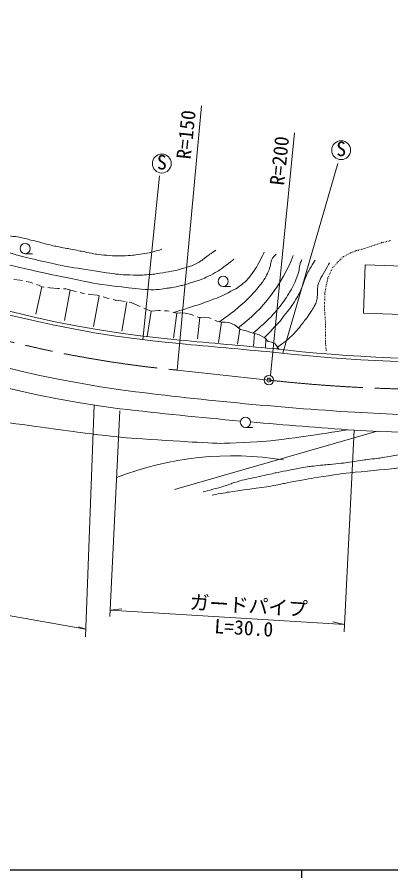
# Model space of a CAD drawing. Units: millimetres, scale not verified. Extents: x 40000 to 680000, y 20000 to 380000.
# Drawn here: x 131817 to 179342, y 204000 to 313352 of the extents above; entities that cross this region are included whole.
import ezdxf
from ezdxf.enums import TextEntityAlignment as Align

# ---------------------------------------------------------------- set-up
doc = ezdxf.new("R2010")
doc.units = ezdxf.units.MM
doc.header["$LTSCALE"] = 1000
doc.header["$PDMODE"] = 32
doc.header["$PDSIZE"] = 500
doc.linetypes.add('CHAIN', pattern=[18.5, 12, -1.5, 3.5, -1.5])
for name, color, linetype, lineweight in [('M-BGD', 7, 'Continuous', 13), ('M-BMK', 2, 'CHAIN', 13), ('M-STR-HTXT', 7, 'Continuous', 13), ('M-TTL-BAND', 7, 'Continuous', 25), ('M-WORK', 1, 'Continuous', 13)]:
    doc.layers.add(name, color=color, linetype=linetype, lineweight=lineweight)
doc.styles.add('ＭＳ ゴシック', font='')
doc.styles.get('ＭＳ ゴシック').set_extended_font_data('MS Gothic')

msp = doc.modelspace()

# ---------------------------------------------------------------- linework, layer by layer
at = {"layer": 'M-BGD'}
msp.add_circle((163833, 267237), 600, dxfattribs=at)
msp.add_point((163833, 267237), dxfattribs=at)
at = {"layer": 'M-BMK'}
msp.add_line((152154, 268510), (163833, 267237), dxfattribs=at)
for centre, radius, start, end in [((165902, 413229), 145370, 229.67755, 264.5731), ((185185, 460362), 194302, 263.69084, 281.71878)]:
    msp.add_arc(centre, radius, start, end, dxfattribs=at)
at = {"layer": 'M-STR-HTXT'}
for p, q in [((140525, 234638), (141590, 264068)), ((143585, 237222), (144877, 263333)), ((173401, 235273), (174668, 260879)), ((145137, 238169), (143624, 238011)), ((143624, 238011), (173446, 236187)), ((171964, 236528), (173446, 236187)), ((140560, 235604), (139624, 235906))]:
    msp.add_line(p, q, dxfattribs=at)
msp.add_lwpolyline([(140560, 235604), (98058, 243101), (99041, 243115)], dxfattribs=at)
at = {"layer": 'M-TTL-BAND'}
for p, q in [((40000, 205000), (579000, 205000)), ((168000, 205000), (168000, 204000))]:
    msp.add_line(p, q, dxfattribs=at)
at = {"layer": 'M-WORK'}
for p, q in [((155273, 302097), (152154, 268510)), ((167074, 298655), (164021, 267806)), ((172590, 294759), (165614, 270642)), ((149927, 293190), (147781, 272378)), ((177031, 284305), (177125, 284337)), ((177220, 284370), (177314, 284403)), ((177409, 284435), (177503, 284468)), ((177598, 284501), (177662, 284523)), ((177662, 284523), (177797, 284567)), ((177892, 284598), (177987, 284629)), ((178083, 284660), (178218, 284704)), ((178218, 284704), (178271, 284716)), ((178368, 284739), (178465, 284763)), ((178562, 284786), (178660, 284809)), ((178757, 284833), (178854, 284856)), ((178951, 284879), (179049, 284903)), ((179146, 284926), (179198, 284939)), ((179198, 284939), (179299, 284960)), ((132840, 283302), (133747, 283302)), ((173828, 283186), (173917, 283231)), ((174006, 283277), (174095, 283322)), ((174184, 283368), (174236, 283394)), ((174236, 283394), (174355, 283444)), ((174448, 283483), (174540, 283522)), ((174632, 283560), (174724, 283599)), ((174816, 283638), (174936, 283688)), ((174936, 283688), (175069, 283721)), ((175166, 283746), (175263, 283770)), ((175360, 283794), (175457, 283818)), ((175554, 283843), (175651, 283867)), ((175748, 283891), (175881, 283924)), ((175881, 283924), (175949, 283947)), ((176044, 283977), (176139, 284008)), ((176234, 284039), (176329, 284070)), ((176425, 284100), (176520, 284131)), ((176615, 284162), (176683, 284184)), ((176683, 284184), (176747, 284206)), ((176842, 284239), (176936, 284272)), ((172482, 282103), (172548, 282178)), ((172614, 282253), (172648, 282291)), ((172648, 282291), (172734, 282372)), ((172807, 282441), (172880, 282509)), ((172953, 282578), (173026, 282646)), ((173099, 282715), (173172, 282783)), ((173244, 282852), (173331, 282933)), ((173331, 282933), (173382, 282959)), ((173471, 283004), (173560, 283050)), ((173649, 283095), (173739, 283141)), ((171742, 281105), (171771, 281170)), ((171771, 281170), (171803, 281225)), ((171853, 281312), (171903, 281398)), ((171953, 281485), (171985, 281540)), ((171985, 281540), (172019, 281578)), ((172085, 281653), (172151, 281728)), ((172217, 281803), (172283, 281878)), ((172350, 281953), (172416, 282028)), ((131399, 280044), (132208, 279943)), ((132208, 279943), (132476, 279882)), ((171277, 279915), (171300, 280012)), ((171322, 280110), (171347, 280218)), ((171347, 280218), (171376, 280283)), ((171417, 280374), (171458, 280465)), ((171498, 280557), (171539, 280648)), ((171579, 280740), (171620, 280831)), ((171661, 280922), (171701, 281014)), ((132963, 279770), (133230, 279709)), ((133230, 279709), (133574, 279622)), ((133574, 279622), (133814, 279546)), ((134192, 275605), (134943, 279088)), ((134291, 279395), (134531, 279319)), ((134531, 279319), (134536, 279317)), ((134536, 279317), (134982, 279076)), ((134982, 279076), (135231, 279049)), ((135728, 278994), (135978, 278967)), ((135978, 278967), (136940, 278889)), ((136940, 278889), (137213, 278872)), ((158025, 279142), (158933, 279142)), ((171062, 278874), (171079, 278972)), ((171096, 279071), (171112, 279170)), ((171129, 279268), (171138, 279320)), ((171138, 279320), (171163, 279428)), ((171186, 279525), (171209, 279623)), ((171231, 279720), (171254, 279818)), ((137712, 278842), (137985, 278825)), ((137823, 274805), (138553, 278706)), ((137985, 278825), (138171, 278804)), ((138171, 278804), (139099, 278545)), ((139099, 278545), (139349, 278482)), ((139834, 278360), (140083, 278297)), ((140083, 278297), (140111, 278292)), ((140111, 278292), (140359, 278249)), ((140852, 278166), (141100, 278124)), ((141100, 278124), (141106, 278123)), ((141106, 278123), (141999, 278022)), ((141530, 274067), (142241, 277957)), ((141999, 278022), (142263, 277944)), ((142742, 277801), (143005, 277723)), ((170947, 277854), (170950, 277954)), ((170953, 278054), (170956, 278150)), ((170956, 278150), (170970, 278329)), ((170970, 278329), (170978, 278381)), ((170995, 278479), (171012, 278578)), ((171029, 278677), (171045, 278775)), ((143005, 277723), (143256, 277649)), ((143256, 277649), (143519, 277588)), ((144006, 277475), (144269, 277413)), ((144269, 277413), (144389, 277390)), ((144389, 277390), (145303, 277278)), ((145772, 277206), (145115, 273476)), ((145303, 277278), (145554, 277233)), ((146046, 277144), (146296, 277099)), ((146296, 277099), (146315, 277093)), ((146315, 277093), (147168, 276731)), ((147168, 276731), (147473, 276595)), ((170924, 277058), (170927, 277154)), ((170924, 276920), (170924, 277058)), ((170924, 276720), (170924, 276820)), ((170930, 277254), (170933, 277354)), ((170936, 277454), (170939, 277554)), ((170941, 277654), (170944, 277754)), ((147930, 276392), (148235, 276256)), ((148235, 276256), (148870, 276013)), ((148870, 276013), (148343, 272763)), ((148870, 276013), (149791, 276084)), ((149791, 276084), (150054, 276077)), ((150554, 276063), (150817, 276056)), ((150817, 276056), (150879, 276049)), ((150879, 276049), (151144, 275983)), ((151629, 275862), (151895, 275795)), ((152127, 275746), (151700, 272552)), ((151895, 275795), (152127, 275746)), ((152127, 275746), (152582, 275796)), ((152582, 275796), (153189, 275762)), ((153189, 275762), (153999, 275560)), ((170922, 276083), (170923, 276220)), ((170928, 275989), (170922, 276083)), ((170923, 276520), (170923, 276620)), ((170923, 276320), (170923, 276420)), ((170939, 275796), (170934, 275889)), ((170945, 275722), (170939, 275796)), ((170961, 275522), (170953, 275622)), ((153999, 275560), (154247, 275470)), ((154717, 275298), (154966, 275208)), ((154733, 272463), (155066, 275186)), ((154966, 275208), (155044, 275189)), ((155044, 275189), (155668, 275257)), ((155668, 275257), (156242, 275172)), ((156242, 275172), (156490, 275060)), ((156946, 274853), (157194, 274741)), ((157194, 274741), (157372, 274666)), ((157372, 274666), (157810, 274599)), ((157810, 274599), (157414, 272009)), ((157810, 274599), (158282, 274599)), ((158282, 274599), (158856, 274515)), ((158856, 274515), (159446, 274258)), ((170977, 275323), (170969, 275423)), ((170993, 275124), (170985, 275223)), ((171010, 274924), (171001, 275024)), ((171024, 274750), (171018, 274825)), ((171024, 274672), (171024, 274750)), ((171026, 274472), (171025, 274572)), ((159446, 274258), (160236, 273652)), ((159858, 271803), (160154, 273704)), ((160236, 273652), (160238, 273651)), ((160238, 273651), (160930, 273482)), ((160930, 273482), (161554, 273280)), ((171024, 273421), (171025, 273521)), ((171025, 273621), (171026, 273721)), ((171026, 273821), (171026, 273921)), ((171028, 274294), (171027, 274372)), ((171027, 274021), (171027, 274121)), ((171028, 274221), (171028, 274294)), ((161554, 273280), (162009, 273145)), ((161856, 271537), (162010, 273145)), ((162009, 273145), (162526, 273034)), ((162526, 273034), (163318, 272613)), ((163318, 272613), (163723, 272140)), ((163396, 271325), (163451, 272462)), ((171024, 273249), (171024, 273321)), ((171024, 273150), (171024, 273249)), ((171025, 272950), (171025, 273050)), ((171026, 272875), (171025, 272950)), ((171029, 272675), (171028, 272775)), ((171032, 272475), (171031, 272575)), ((171035, 272275), (171034, 272375)), ((163723, 272140), (164227, 272072)), ((164227, 272072), (164637, 271832)), ((164637, 271832), (165145, 271147)), ((164901, 271174), (164915, 271464)), ((171038, 272075), (171037, 272175)), ((171040, 271900), (171039, 271975)), ((171051, 271785), (171040, 271900)), ((171070, 271586), (171061, 271685)), ((171089, 271387), (171080, 271486)), ((171108, 271188), (171098, 271287)), ((171128, 270973), (171117, 271088)), ((151838, 253345), (177617, 260731)), ((160848, 261229), (161756, 261229))]:
    msp.add_line(p, q, dxfattribs=at)
msp.add_lwpolyline([(176076, 281886), (187047, 281502), (186832, 275355), (175861, 275738)], close=True, dxfattribs=at)
for centre, radius in [((173021, 296452), 1200), ((150214, 294753), 1200), ((132840, 283950), 648), ((158025, 279790), 648), ((160848, 261877), 648)]:
    msp.add_circle(centre, radius, dxfattribs=at)
for centre, radius, start, end in [((165237, 413790), 142485, 230.00331, 264.85782), ((165237, 413790), 142035, 230.00055, 264.85833), ((165955, 413184), 148668, 229.67755, 261.90066), ((164402, 410976), 148668, 229.60481, 262.45851), ((147741, 290475), 20571, 306.27354, 338.94677), ((186482, 460630), 190680, 263.3379, 281.31998), ((861333, 7918252), 7678711, 264.70346, 264.79227), ((186490, 460629), 191130, 263.3379, 281.31878), ((861333, 7918252), 7679161, 264.70346, 264.79225), ((204233, 727501), 465287, 262.6873, 266.37076), ((186138, 460473), 197652, 266.7058, 281.41878), ((223642, 962707), 703535, 263.57299, 264.82796), ((186025, 458204), 197652, 266.7058, 281.46174), ((223642, 962707), 703535, 264.93217, 266.00835), ((159188, 216959), 40660, 80.79681, 111.24038)]:
    msp.add_arc(centre, radius, start, end, dxfattribs=at)
for points, knots in [([(157073, 283731), (156923, 283637), (156482, 283340), (156338, 283237), (156106, 283070), (155435, 282534), (155194, 282382), (154969, 282239), (154263, 281860), (154013, 281767), (153614, 281618), (152382, 281270), (151966, 281177), (151466, 281065), (149948, 280813), (149441, 280743), (149081, 280693), (147997, 280584), (147634, 280579), (147043, 280571), (145269, 280610), (144683, 280680), (143244, 280853), (138946, 281520), (137522, 281790), (136406, 282001), (133089, 282789), (131993, 283088), (130526, 283488), (126162, 284819), (124715, 285284), (123898, 285546), (121472, 286401), (120676, 286719), (120153, 286928), (118640, 287681), (118129, 287916), (117763, 288085), (116660, 288579), (116291, 288743), (115992, 288876), (115084, 289256), (114790, 289400), (113474, 290047), (109524, 291989), (108240, 292699), (107144, 293306), (103956, 295300), (102904, 295981), (102204, 296434), (100134, 297849), (99481, 298369), (98158, 299421), (94303, 302714), (93034, 303830), (92330, 304449), (90316, 306415), (89617, 307040), (89221, 307395), (87979, 308398), (87560, 308727), (86946, 309208), (85094, 310637), (84457, 311088), (83949, 311447), (82378, 312456), (81843, 312774), (81639, 312895), (81148, 313152), (80746, 313352)], [0, 0, 0, 0, 1, 1, 1, 2, 2, 2, 3, 3, 3, 4, 4, 4, 5, 5, 5, 6, 6, 6, 7, 7, 7, 8, 8, 8, 9, 9, 9, 10, 10, 10, 11, 11, 11, 12, 12, 12, 13, 13, 13, 14, 14, 14, 15, 15, 15, 16, 16, 16, 17, 17, 17, 18, 18, 18, 19, 19, 19, 20, 20, 20, 21, 21, 21, 22, 22, 22, 23, 23, 23, 23]), ([(159356, 282592), (158992, 282271), (157826, 281395), (157417, 281135), (157041, 280896), (155856, 280273), (155444, 280106), (154935, 279900), (153359, 279423), (152830, 279280), (152510, 279193), (151534, 279009), (151207, 278956), (150872, 278901), (149860, 278759), (149521, 278736), (149248, 278718), (148427, 278727), (148155, 278753), (146922, 278874), (143220, 279253), (142000, 279474), (139630, 279904), (132561, 281413), (130226, 282006), (128863, 282353), (124865, 283709), (123536, 284168), (123064, 284331), (121691, 284933), (121225, 285112), (120642, 285336), (118879, 285971), (118291, 286181), (117508, 286461), (115140, 287250), (114369, 287562), (113689, 287837), (111685, 288753), (111047, 289113), (109986, 289713), (106896, 291670), (105887, 292353), (104338, 293400), (99825, 296735), (98261, 297759), (95996, 299243), (89058, 303470), (86749, 304885), (86321, 305147), (85004, 305878), (84578, 306144), (84309, 306311), (83528, 306855), (83279, 307051), (82725, 307486), (81089, 308824), (80564, 309294), (80219, 309602), (79413, 310378), (78812, 310974)], [0, 0, 0, 0, 1, 1, 1, 2, 2, 2, 3, 3, 3, 4, 4, 4, 5, 5, 5, 6, 6, 6, 7, 7, 7, 8, 8, 8, 9, 9, 9, 10, 10, 10, 11, 11, 11, 12, 12, 12, 13, 13, 13, 14, 14, 14, 15, 15, 15, 16, 16, 16, 17, 17, 17, 18, 18, 18, 19, 19, 19, 20, 20, 20, 20]), ([(150217, 283863), (149940, 283763), (149089, 283522), (148800, 283462), (148384, 283375), (147122, 283175), (146699, 283131), (146257, 283085), (144924, 283004), (144480, 283013), (143973, 283023), (142456, 283158), (141953, 283226), (141555, 283279), (140377, 283537), (139982, 283614), (139643, 283680), (138623, 283879), (138283, 283944), (137938, 284011), (136901, 284197), (136559, 284275), (136150, 284367), (134935, 284692), (134529, 284794), (134071, 284909), (132701, 285265), (132238, 285361), (131878, 285435), (130784, 285585), (130420, 285644), (130085, 285699), (129077, 285858), (128744, 285927), (128146, 286052), (126357, 286445), (125769, 286612), (125193, 286776), (123491, 287354), (122936, 287580), (122124, 287912), (119751, 289050), (118946, 289398), (118442, 289616), (116897, 290189), (116396, 290413), (116042, 290572), (115022, 291139), (114673, 291311), (114271, 291508), (113044, 292057), (112642, 292255), (111485, 292826), (108026, 294564), (106881, 295159), (106354, 295433), (104794, 296294), (104284, 296599), (103707, 296946), (101997, 298023), (101451, 298417), (100963, 298769), (99581, 299934), (99121, 300323), (98901, 300508), (98259, 301081), (98056, 301283), (97964, 301375), (97711, 301674), (97651, 301789), (97616, 301857), (97549, 301967), (97473, 302095)], [0, 0, 0, 0, 1, 1, 1, 2, 2, 2, 3, 3, 3, 4, 4, 4, 5, 5, 5, 6, 6, 6, 7, 7, 7, 8, 8, 8, 9, 9, 9, 10, 10, 10, 11, 11, 11, 12, 12, 12, 13, 13, 13, 14, 14, 14, 15, 15, 15, 16, 16, 16, 17, 17, 17, 18, 18, 18, 19, 19, 19, 20, 20, 20, 21, 21, 21, 22, 22, 22, 23, 23, 23, 24, 24, 24, 24]), ([(163231, 283491), (163036, 283065), (162388, 281820), (162151, 281416), (162023, 281198), (161565, 280588), (161409, 280388), (161315, 280267), (161018, 279916), (160903, 279814), (160699, 279632), (160060, 279111), (159824, 278971), (159367, 278700), (157944, 277978), (157456, 277767), (156952, 277548), (155395, 277002), (154876, 276822), (154528, 276702), (153475, 276372), (153122, 276266), (152838, 276180), (152270, 276013), (151699, 275846)], [0, 0, 0, 0, 1, 1, 1, 2, 2, 2, 3, 3, 3, 4, 4, 4, 5, 5, 5, 6, 6, 6, 7, 7, 7, 8, 8, 8, 8]), ([(164766, 283246), (164690, 283182), (164480, 282968), (164417, 282891), (164369, 282831), (164244, 282636), (164212, 282565), (164175, 282483), (164101, 282220), (164080, 282132), (164053, 282020), (164005, 281676), (163971, 281566), (163932, 281434), (163775, 281053), (163718, 280927), (163653, 280780), (163447, 280342), (163362, 280206), (163226, 279987), (162781, 279353), (162615, 279156), (162321, 278805), (161391, 277791), (161064, 277470), (160757, 277169), (159791, 276317), (159452, 276053), (159088, 275771), (158220, 275140), (157509, 274636)], [0, 0, 0, 0, 1, 1, 1, 2, 2, 2, 3, 3, 3, 4, 4, 4, 5, 5, 5, 6, 6, 6, 7, 7, 7, 8, 8, 8, 9, 9, 9, 10, 10, 10, 10]), ([(168027, 282562), (167977, 282469), (167855, 282176), (167824, 282075), (167795, 281982), (167746, 281690), (167728, 281594), (167703, 281459), (167646, 281050), (167607, 280919), (167535, 280676), (167277, 279960), (167174, 279729), (167068, 279490), (166700, 278797), (166566, 278573), (166369, 278242), (165752, 277262), (165521, 276954), (165252, 276596), (164387, 275567), (164070, 275251), (163661, 274843), (162607, 273877), (161836, 273194)], [0, 0, 0, 0, 1, 1, 1, 2, 2, 2, 3, 3, 3, 4, 4, 4, 5, 5, 5, 6, 6, 6, 7, 7, 7, 8, 8, 8, 8]), ([(169731, 282496), (169507, 282165), (168897, 281129), (168716, 280772), (168597, 280536), (168337, 279786), (168237, 279541), (168117, 279246), (167766, 278354), (167613, 278074), (167417, 277714), (166739, 276686), (166500, 276354), (166230, 275977), (165376, 274878), (165067, 274532), (164735, 274162), (163909, 273304), (163261, 272651)], [0, 0, 0, 0, 1, 1, 1, 2, 2, 2, 3, 3, 3, 4, 4, 4, 5, 5, 5, 6, 6, 6, 6]), ([(171538, 282121), (171290, 281710), (170579, 280457), (170354, 280033), (170291, 279914), (170138, 279538), (170101, 279409), (170067, 279287), (170009, 278911), (170000, 278785), (169989, 278630), (170008, 278164), (170000, 278009), (169994, 277891), (169959, 277535), (169933, 277419), (169906, 277301), (169796, 276952), (169740, 276845), (169611, 276599), (169168, 275891), (169012, 275661), (168837, 275403), (168278, 274653), (168085, 274409), (167875, 274143), (167234, 273353), (167001, 273108), (166819, 272916), (166225, 272385), (166015, 272225), (165796, 272059), (165377, 271757), (164932, 271441)], [0, 0, 0, 0, 1, 1, 1, 2, 2, 2, 3, 3, 3, 4, 4, 4, 5, 5, 5, 6, 6, 6, 7, 7, 7, 8, 8, 8, 9, 9, 9, 10, 10, 10, 11, 11, 11, 11]), ([(155458, 253033), (155965, 253167), (157482, 253579), (157987, 253719), (158099, 253750), (158433, 253849), (158543, 253887), (158666, 253930), (159027, 254082), (159150, 254123), (159401, 254207), (160158, 254449), (160415, 254511), (160975, 254648), (162669, 254994), (163231, 255118), (163540, 255186), (164463, 255409), (164773, 255472), (165284, 255578), (166823, 255867), (167336, 255962), (167683, 256025), (168724, 256217), (169073, 256265), (169480, 256321), (170705, 256443), (171114, 256484), (171605, 256534), (173080, 256659), (173569, 256720), (174053, 256781), (175494, 257031), (175977, 257098), (176373, 257153), (177565, 257277), (177961, 257334), (178322, 257387), (179399, 257595), (179760, 257651), (180069, 257698), (181001, 257812), (181311, 257846), (182052, 257927), (184275, 258173), (185018, 258230), (185895, 258296), (188532, 258408), (189410, 258461), (190081, 258501), (192094, 258625), (192762, 258697), (193508, 258777), (195734, 259100), (196474, 259223), (197044, 259318), (198736, 259699), (199307, 259790), (199926, 259889), (201795, 260105), (202419, 260172), (202980, 260233), (204666, 260385), (205228, 260432), (205747, 260475), (207307, 260572), (207825, 260621), (208978, 260729), (212434, 261068), (213581, 261216), (214339, 261313), (216597, 261715), (217350, 261844), (218216, 261992), (220815, 262447), (221680, 262604), (222163, 262692), (223606, 262996), (224093, 263067), (224645, 263148), (226315, 263294), (226869, 263364), (227558, 263452), (229624, 263734), (230307, 263860), (232605, 264285), (239482, 265656), (241774, 266117), (242829, 266329), (245986, 267003), (247039, 267226), (249994, 267854), (258860, 269726), (261812, 270369), (262426, 270503), (264253, 270972), (264866, 271110), (265816, 271324), (268672, 271936), (269626, 272130), (270238, 272254), (272090, 272545), (272695, 272701), (273887, 273008), (277140, 273947), (278830, 274467)], [0, 0, 0, 0, 1, 1, 1, 2, 2, 2, 3, 3, 3, 4, 4, 4, 5, 5, 5, 6, 6, 6, 7, 7, 7, 8, 8, 8, 9, 9, 9, 10, 10, 10, 11, 11, 11, 12, 12, 12, 13, 13, 13, 14, 14, 14, 15, 15, 15, 16, 16, 16, 17, 17, 17, 18, 18, 18, 19, 19, 19, 20, 20, 20, 21, 21, 21, 22, 22, 22, 23, 23, 23, 24, 24, 24, 25, 25, 25, 26, 26, 26, 27, 27, 27, 28, 28, 28, 29, 29, 29, 30, 30, 30, 31, 31, 31, 32, 32, 32, 33, 33, 33, 34, 34, 34, 35, 35, 35, 35]), ([(113550, 262261), (113952, 262330), (115167, 262492), (115573, 262531), (116014, 262573), (117340, 262654), (117783, 262665), (118359, 262681), (120090, 262687), (120666, 262665), (121194, 262646), (122772, 262511), (123297, 262463), (123932, 262405), (125833, 262190), (126469, 262138), (127087, 262087), (128946, 262014), (129562, 261949), (130743, 261824), (134273, 261347), (135450, 261189), (136337, 261070), (138991, 260669), (139879, 260561), (141169, 260404), (145044, 259972), (146338, 259861), (147691, 259746), (151759, 259511), (153114, 259432), (154020, 259379), (156736, 259195), (157643, 259200), (158823, 259207), (162363, 259390), (163539, 259491), (164655, 259587), (167984, 260027), (169092, 260185), (170021, 260318), (172181, 260652), (173932, 260930)], [0, 0, 0, 0, 1, 1, 1, 2, 2, 2, 3, 3, 3, 4, 4, 4, 5, 5, 5, 6, 6, 6, 7, 7, 7, 8, 8, 8, 9, 9, 9, 10, 10, 10, 11, 11, 11, 12, 12, 12, 13, 13, 13, 14, 14, 14, 14]), ([(156638, 252633), (157061, 252719), (158336, 252946), (158763, 253011), (159823, 253173), (163015, 253601), (164075, 253767), (164432, 253823), (165491, 254054), (165846, 254121), (166515, 254247), (168526, 254624), (169198, 254735), (170090, 254881), (172769, 255299), (173666, 255408), (174741, 255539), (177978, 255822), (179055, 255934), (180818, 256118), (186105, 256678), (187864, 256889), (188551, 256971), (190604, 257287), (191287, 257397), (191742, 257469), (193100, 257722), (193554, 257798), (194035, 257878), (195482, 258091), (195962, 258176), (196280, 258232), (197229, 258434), (197544, 258506), (197824, 258571), (198655, 258803), (198937, 258860), (199169, 258908), (199686, 259000), (200144, 259076)], [0, 0, 0, 0, 1, 1, 1, 2, 2, 2, 3, 3, 3, 4, 4, 4, 5, 5, 5, 6, 6, 6, 7, 7, 7, 8, 8, 8, 9, 9, 9, 10, 10, 10, 11, 11, 11, 12, 12, 12, 13, 13, 13, 13])]:
    msp.add_open_spline(points, degree=3, knots=knots, dxfattribs=at)

# ---------------------------------------------------------------- texts
at = {"layer": 'M-STR-HTXT', "style": 'ＭＳ ゴシック'}
for s, p in [('ガードパイプ', (161169, 237132)), ('L=30.0', (160562, 234311))]:
    msp.add_text(s, height=1833, rotation=356.5, dxfattribs=at).set_placement(p, align=Align.BOTTOM_CENTER)
at = {"layer": 'M-WORK', "style": 'ＭＳ ゴシック'}
for s, p in [('R=150', (154752, 298285)), ('R=200', (166630, 294960))]:
    msp.add_text(s, height=1833, rotation=83.898, dxfattribs=at).set_placement(p, align=Align.BOTTOM_CENTER)
for p in [(173030, 295150), (150223, 293451)]:
    msp.add_text('S', height=1833, dxfattribs=at).set_placement(p, align=Align.BOTTOM_CENTER)

doc.saveas('drawing.dxf')
